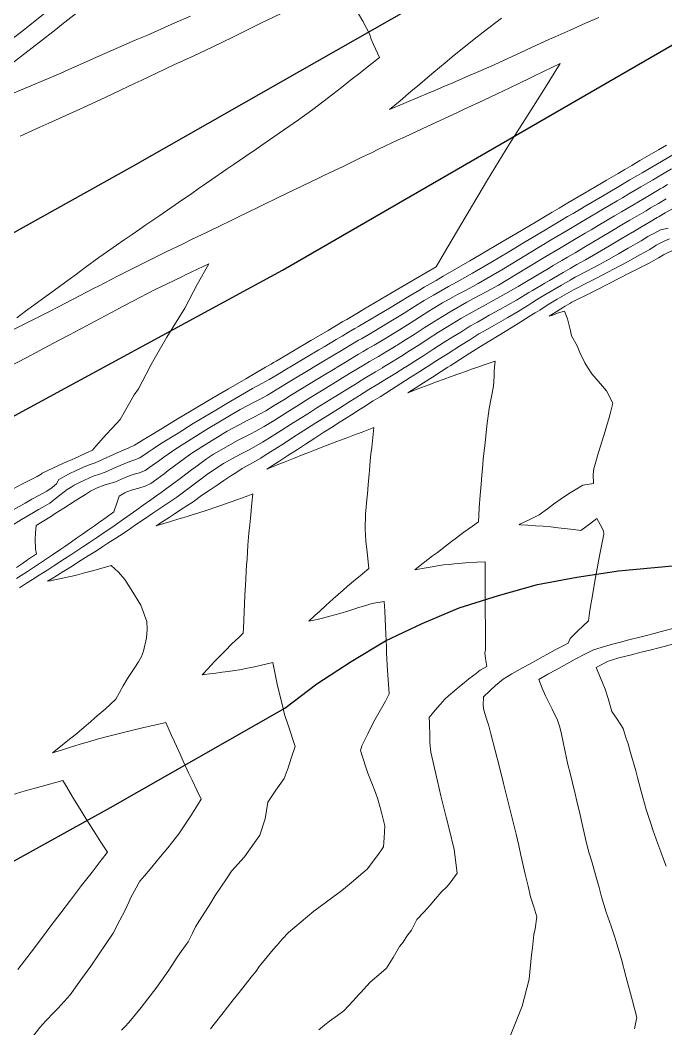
# Model space of a CAD drawing. Header units: inches. Extents: x 11351264 to 11356330, y 6702313 to 6706468.
# Drawn here: x 11354862.1 to 11355125.2, y 6704730.4 to 6705141.4 of the extents above; entities that cross this region are included whole.
import ezdxf

# ---------------------------------------------------------------- set-up
doc = ezdxf.new("R2010")
doc.units = ezdxf.units.IN
doc.header["$MEASUREMENT"] = 0
doc.layers.add('Shumate_Contours_clip1', color=7, linetype='Continuous', lineweight=0)
doc.layers.add('Shumate_Streets_clip1', color=7, linetype='Continuous')

msp = doc.modelspace()

# ---------------------------------------------------------------- linework, layer by layer
at = {"layer": 'Shumate_Contours_clip1'}
for points, elevation in [([(11354887.6, 6705146.35), (11354879.12, 6705139.64), (11354876.62, 6705137.68), (11354870.04, 6705132.49), (11354862.29, 6705126.54), (11354854.35, 6705120.33)], 1416), ([(11354872.37, 6705144.39), (11354867.42, 6705140.48), (11354863.43, 6705137.32), (11354858.74, 6705133.72)], 1418), ([(11355000, 6705144.03), (11355001.7, 6705141.08), (11355004.44, 6705135.9), (11355005.17, 6705133.64), (11355006.12, 6705131.48), (11355008.56, 6705126.18), (11355004.21, 6705122.78), (11355000, 6705119.49), (11354997.48, 6705117.52), (11354993, 6705114.03), (11354989.49, 6705111.29), (11354981.45, 6705105.05), (11354975.54, 6705100.88), (11354969.45, 6705096.6), (11354967.68, 6705095.37), (11354962.01, 6705091.48), (11354958.29, 6705088.93), (11354954.06, 6705086.02), (11354948.87, 6705082.45), (11354946.12, 6705080.55), (11354940.24, 6705076.5), (11354934.66, 6705072.65), (11354932.06, 6705070.86), (11354926.65, 6705067.12), (11354919.03, 6705061.86), (11354917.35, 6705060.71), (11354913.38, 6705057.98), (11354910.95, 6705056.31), (11354907.72, 6705054.1), (11354904.54, 6705051.91), (11354901.37, 6705049.7), (11354895.97, 6705045.91), (11354894.17, 6705044.65), (11354888.65, 6705040.61), (11354885.04, 6705037.97), (11354881.66, 6705035.49), (11354874.67, 6705030.38), (11354872.67, 6705028.91), (11354867.68, 6705025.26), (11354864.33, 6705022.78), (11354860.71, 6705020.13)], 1418), ([(11354862.08, 6705094.1), (11354870.11, 6705097.82), (11354873.79, 6705099.42), (11354885, 6705104.46), (11354889.66, 6705106.64), (11354897.02, 6705110.09), (11354909.03, 6705115.76), (11354911.39, 6705116.91), (11354921.02, 6705121.46), (11354924.78, 6705123.29), (11354932.57, 6705126.81), (11354937.85, 6705129.2), (11354944.3, 6705132.39), (11354949.04, 6705134.67), (11354956.37, 6705138.29), (11354960.25, 6705140.17), (11354968.42, 6705144.22)], 1418), ([(11354855.79, 6705110.19), (11354867.13, 6705114.94), (11354871.62, 6705116.85), (11354878.44, 6705119.74), (11354880.42, 6705120.64), (11354890.56, 6705125.14), (11354894.51, 6705126.94), (11354902.24, 6705130.26), (11354909.05, 6705133.25), (11354913.69, 6705135.25), (11354925.12, 6705140.29), (11354931.55, 6705143.14)], 1416), ([(11355058.2, 6705142.29), (11355050.76, 6705136.5), (11355047.15, 6705133.65), (11355042.91, 6705130.33), (11355039.02, 6705127.13), (11355035.37, 6705124.11), (11355030.73, 6705120.25), (11355026.12, 6705116.36), (11355023.97, 6705114.55), (11355021.52, 6705112.47), (11355016.93, 6705108.58), (11355012.69, 6705104.99), (11355018.52, 6705107.46), (11355024.84, 6705110.13), (11355027.44, 6705111.24), (11355031.15, 6705112.82), (11355035.05, 6705114.49), (11355037.45, 6705115.51), (11355044.52, 6705118.56), (11355049.91, 6705120.89), (11355055.29, 6705123.23), (11355057.37, 6705124.2), (11355065.83, 6705128.12), (11355070.73, 6705130.44), (11355074.03, 6705131.91), (11355077.88, 6705133.65), (11355080.17, 6705134.67), (11355086.31, 6705137.43), (11355092.47, 6705140.16), (11355097.97, 6705142.58)], 1416), ([(11354856.59, 6705013.88), (11354862.43, 6705016.84), (11354865.33, 6705018.33), (11354870.06, 6705020.73), (11354874.05, 6705022.77), (11354877.69, 6705024.62), (11354883.43, 6705027.62), (11354886.26, 6705029.07), (11354892.27, 6705032.15), (11354894.05, 6705033.07), (11354901.85, 6705037.06), (11354907.24, 6705039.82), (11354909.64, 6705041.05), (11354916.52, 6705044.45), (11354921.95, 6705047.12), (11354928.22, 6705050.21), (11354931.97, 6705052.01), (11354938.54, 6705055.18), (11354944.44, 6705058.03), (11354947.3, 6705059.42), (11354951.85, 6705061.64), (11354953.96, 6705062.68), (11354960.63, 6705065.93), (11354967.29, 6705069.17), (11354973.82, 6705072.34), (11354983.75, 6705077.1), (11354986.09, 6705078.22), (11354993.68, 6705081.85), (11354998.11, 6705083.96), (11355000, 6705084.88), (11355001.67, 6705085.69), (11355005.3, 6705087.43), (11355008.1, 6705088.8), (11355016.22, 6705092.62), (11355018.74, 6705093.8), (11355028.26, 6705098.25), (11355040, 6705103.74), (11355043.06, 6705105.2), (11355047.48, 6705107.18), (11355050.78, 6705108.66), (11355056.81, 6705111.57), (11355061.38, 6705113.74), (11355069.81, 6705117.81), (11355071.99, 6705118.85), (11355082.14, 6705123.77), (11355075.55, 6705113.08), (11355068.72, 6705102.3), (11355061.5, 6705091.01), (11355055.57, 6705081.22), (11355052.6, 6705076.31), (11355044.65, 6705063.01), (11355043.43, 6705060.99), (11355034.97, 6705046.69), (11355031.58, 6705040.9), (11355023.28, 6705036.03), (11355022.96, 6705035.85), (11355022.84, 6705035.78), (11355022.58, 6705035.62), (11355016.08, 6705031.8), (11355009.12, 6705027.7), (11355002.16, 6705023.6), (11355000, 6705022.33), (11354995.2, 6705019.5), (11354994.2, 6705018.92), (11354993.62, 6705018.57), (11354987.59, 6705015.02), (11354980.53, 6705010.85), (11354973.47, 6705006.68), (11354966.42, 6705002.51), (11354965.41, 6705001.9), (11354964.36, 6705001.26), (11354962.05, 6705000), (11354962.04, 6705000), (11354954.07, 6704995.31), (11354947, 6704991.19), (11354940.22, 6704987.2), (11354931.86, 6704982.21), (11354926.49, 6704979.05), (11354916.6, 6704973.03), (11354912.91, 6704970.85), (11354908.72, 6704968.17), (11354906.43, 6704967.16), (11354901.68, 6704965.09), (11354897.17, 6704963.09), (11354892.69, 6704961.06), (11354890.27, 6704960.17), (11354887.99, 6704959.22), (11354885.24, 6704958.05), (11354881.87, 6704956.4), (11354877.93, 6704954.2), (11354876.87, 6704952.43), (11354875.16, 6704951), (11354872.97, 6704949.48), (11354869.75, 6704947.73), (11354866.94, 6704946.18), (11354864.15, 6704944.63), (11354859.27, 6704941.83)], 1418), ([(11355125.44, 6705090.5), (11355122.3, 6705088.65), (11355118.43, 6705086.38), (11355114.69, 6705084.19), (11355111.41, 6705082.26), (11355108.48, 6705080.54), (11355105.81, 6705078.98), (11355101.06, 6705076.19), (11355098.96, 6705074.96), (11355092.12, 6705070.94), (11355085.28, 6705066.93), (11355081.73, 6705064.83), (11355078.96, 6705063.18), (11355072.36, 6705059.31), (11355064.11, 6705054.39), (11355058.89, 6705051.33), (11355049.28, 6705045.65), (11355045.37, 6705043.35), (11355034.51, 6705037.06), (11355031.67, 6705035.39), (11355026.73, 6705032.64), (11355024.79, 6705031.47), (11355020.64, 6705028.92), (11355013.25, 6705024.48), (11355007.33, 6705020.95), (11355000.39, 6705016.84), (11355000, 6705016.62), (11354998.51, 6705015.75), (11354995.88, 6705014.23), (11354993.32, 6705012.68), (11354990.89, 6705011.25), (11354986.05, 6705008.36), (11354983.85, 6705007.06), (11354978.78, 6705004.03), (11354976.81, 6705002.87), (11354972.02, 6705000), (11354971.51, 6704999.69), (11354969.77, 6704998.67), (11354966.79, 6704996.85), (11354963.66, 6704994.96), (11354960.62, 6704993.3), (11354956.86, 6704991.31), (11354946.39, 6704985.2), (11354941.83, 6704982.51), (11354932.67, 6704977.05), (11354926.47, 6704973.17), (11354919.27, 6704968.79), (11354916.38, 6704966.77), (11354914.3, 6704965.44), (11354910.89, 6704963.1), (11354908.46, 6704962.11), (11354906.15, 6704961.33), (11354901.24, 6704959.25), (11354896.76, 6704957.22), (11354894.41, 6704956.45), (11354891.88, 6704955.58), (11354888.3, 6704954.01), (11354886.33, 6704953.04), (11354884.14, 6704951.89), (11354882.91, 6704951.12), (11354881.31, 6704950.1), (11354877.12, 6704946.87), (11354874.2, 6704944.66), (11354872.25, 6704943.54), (11354869.54, 6704941.96), (11354867.55, 6704940.76), (11354865.3, 6704939.44), (11354862.72, 6704937.89), (11354857.88, 6704935.01)], 1416), ([(11355131.08, 6705088.39), (11355123.45, 6705083.88), (11355115.62, 6705079.28), (11355113.69, 6705078.14), (11355110.6, 6705076.33), (11355105.44, 6705073.31), (11355099.39, 6705069.75), (11355092.56, 6705065.73), (11355090.17, 6705064.32), (11355087.43, 6705062.7), (11355085.17, 6705061.36), (11355083.37, 6705060.3), (11355077.97, 6705057.08), (11355076.15, 6705055.98), (11355067.25, 6705050.69), (11355061.24, 6705047.04), (11355053.89, 6705042.7), (11355046.43, 6705038.35), (11355040.2, 6705034.74), (11355036.6, 6705032.83), (11355030.5, 6705029.42), (11355026.74, 6705027.15), (11355022.88, 6705024.75), (11355018.66, 6705022.08), (11355012.47, 6705018.31), (11355005.57, 6705014.18), (11355001.15, 6705011.63), (11355000, 6705010.96), (11354997.57, 6705009.54), (11354993.01, 6705006.78), (11354985.74, 6705002.42), (11354981.69, 6705000), (11354980.13, 6704999.06), (11354973.12, 6704994.85), (11354968.17, 6704991.81), (11354962.97, 6704988.62), (11354960.18, 6704987.14), (11354957.51, 6704985.69), (11354951.76, 6704982.75), (11354938.77, 6704975.07), (11354936.57, 6704973.7), (11354925.53, 6704966.76), (11354920.73, 6704963.36), (11354918.53, 6704961.74), (11354915.94, 6704959.95), (11354913.12, 6704957.89), (11354910.69, 6704956.89), (11354908.65, 6704956.35), (11354905.86, 6704955.43), (11354900.95, 6704953.27), (11354898.71, 6704952.55), (11354896.42, 6704951.89), (11354893.54, 6704950.83), (11354890.74, 6704949.44), (11354888.72, 6704948.17), (11354886.78, 6704946.94), (11354884.52, 6704945.49), (11354882.25, 6704944.05), (11354879.98, 6704942.6), (11354876.38, 6704940.32), (11354875.47, 6704939.68), (11354874.86, 6704939.31), (11354871.03, 6704936.97), (11354868.62, 6704935.5), (11354868.36, 6704932.51), (11354868.24, 6704929.76), (11354868.32, 6704925.84), (11354868.73, 6704923.98), (11354865.1, 6704921.47), (11354863.04, 6704920.05), (11354860.58, 6704918.36)], 1414), ([(11355127.54, 6705080.84), (11355124.58, 6705079.09), (11355119.82, 6705076.29), (11355117.88, 6705075.15), (11355115.01, 6705073.46), (11355112.72, 6705072.12), (11355110.2, 6705070.64), (11355107.55, 6705069.08), (11355105.39, 6705067.82), (11355102.39, 6705066.05), (11355099.83, 6705064.54), (11355097.17, 6705062.97), (11355092.44, 6705060.17), (11355089.06, 6705058.16), (11355085, 6705055.76), (11355079.15, 6705052.27), (11355073.33, 6705048.77), (11355062.25, 6705042.06), (11355058.39, 6705039.73), (11355048.7, 6705034.09), (11355046.57, 6705032.94), (11355043.29, 6705031.18), (11355040.36, 6705029.62), (11355038.5, 6705028.59), (11355034.24, 6705026.23), (11355030.44, 6705023.92), (11355028.69, 6705022.84), (11355024.84, 6705020.4), (11355021, 6705017.95), (11355016.67, 6705015.2), (11355010.68, 6705011.56), (11355006.41, 6705009.04), (11355003.7, 6705007.47), (11355001.91, 6705006.41), (11355000, 6705005.3), (11354999.25, 6705004.86), (11354995.35, 6705002.48), (11354992.7, 6705000.86), (11354991.26, 6705000), (11354990.44, 6704999.51), (11354985.43, 6704996.47), (11354983.44, 6704995.28), (11354976.45, 6704991.03), (11354972.64, 6704988.68), (11354969.55, 6704986.75), (11354965.64, 6704984.34), (11354962.26, 6704982.25), (11354960.18, 6704981.15), (11354956.81, 6704979.33), (11354954.96, 6704978.39), (11354951.36, 6704976.53), (11354946.53, 6704973.98), (11354936.12, 6704967.5), (11354931.74, 6704964.75), (11354927.07, 6704961.3), (11354922.42, 6704957.85), (11354920.75, 6704956.58), (11354917.77, 6704954.4), (11354915.39, 6704952.58), (11354913.02, 6704951.46), (11354910.49, 6704950.7), (11354907.94, 6704950), (11354905.56, 6704949.16), (11354905.38, 6704949.09), (11354904.77, 6704948.87), (11354902.53, 6704947.44), (11354901.69, 6704945.05), (11354900.34, 6704941.06), (11354897.17, 6704938.77), (11354894.8, 6704937.07), (11354894.03, 6704936.54), (11354892.39, 6704935.36), (11354889.99, 6704933.66), (11354887.58, 6704931.96), (11354885.15, 6704930.27), (11354883.1, 6704928.89), (11354880.37, 6704927), (11354878.64, 6704925.81), (11354875.27, 6704923.51), (11354871.98, 6704921.34), (11354869.22, 6704919.49), (11354865.18, 6704916.78), (11354862.58, 6704915.09), (11354860.69, 6704913.88)], 1412), ([(11355125.93, 6705074.43), (11355124.02, 6705073.3), (11355122.97, 6705072.68), (11355121.87, 6705072.03), (11355116.41, 6705068.82), (11355111.76, 6705066.09), (11355107.11, 6705063.35), (11355104.37, 6705061.73), (11355097.7, 6705057.79), (11355094.75, 6705056.04), (11355092.33, 6705054.6), (11355088.68, 6705052.44), (11355086.64, 6705051.22), (11355081.23, 6705048), (11355076.35, 6705045.08), (11355070.53, 6705041.59), (11355068.46, 6705040.34), (11355057.05, 6705033.45), (11355050.28, 6705029.78), (11355046.88, 6705027.95), (11355044.08, 6705026.45), (11355037.97, 6705023.04), (11355034.19, 6705020.71), (11355030.64, 6705018.53), (11355026.8, 6705016.08), (11355023.03, 6705013.63), (11355019.12, 6705011.15), (11355015.77, 6705009.04), (11355015.26, 6705008.72), (11355014.69, 6705008.37), (11355011.65, 6705006.54), (11355008.08, 6705004.4), (11355004.5, 6705002.31), (11355000.93, 6705000.19), (11355000.61, 6705000), (11355000, 6704999.62), (11354996.39, 6704997.4), (11354992.4, 6704994.93), (11354986.74, 6704991.5), (11354979.77, 6704987.23), (11354974.84, 6704984.14), (11354970.93, 6704981.7), (11354965.58, 6704978.35), (11354961.56, 6704975.84), (11354958.11, 6704973.96), (11354956.1, 6704972.87), (11354950.65, 6704970.09), (11354945.19, 6704967.05), (11354940.89, 6704964.52), (11354938.01, 6704962.72), (11354933.65, 6704959.43), (11354931.94, 6704958.13), (11354927.81, 6704955.04), (11354924.24, 6704952.37), (11354921.73, 6704950.51), (11354919.63, 6704948.94), (11354917.8, 6704947.67), (11354915.38, 6704946), (11354912.31, 6704943.8), (11354909.65, 6704941.9), (11354906.97, 6704939.99), (11354904.28, 6704938.09), (11354900.41, 6704935.34), (11354897.89, 6704933.64), (11354895.97, 6704932.36), (11354893.24, 6704930.5), (11354890.43, 6704928.59), (11354887.63, 6704926.75), (11354884.75, 6704924.87), (11354882.76, 6704923.54), (11354880.25, 6704921.87), (11354876.27, 6704919.33), (11354873.36, 6704917.47), (11354869.86, 6704915.19), (11354867.21, 6704913.51), (11354864.75, 6704911.97), (11354861.82, 6704910.13)], 1410), ([(11355125.3, 6705068.58), (11355122.19, 6705066.75), (11355119.04, 6705064.89), (11355117.2, 6705063.8), (11355114.39, 6705062.15), (11355110.62, 6705059.92), (11355108, 6705058.37), (11355102.77, 6705055.28), (11355098.45, 6705052.72), (11355092.44, 6705049.16), (11355088.27, 6705046.68), (11355085.16, 6705044.84), (11355082.86, 6705043.47), (11355079.36, 6705041.4), (11355077.46, 6705040.26), (11355072.05, 6705037.05), (11355067.78, 6705034.53), (11355064.99, 6705032.85), (11355060.07, 6705030.04), (11355053.96, 6705026.63), (11355052, 6705025.55), (11355047.78, 6705023.29), (11355045.12, 6705021.8), (11355041.69, 6705019.87), (11355036.46, 6705016.62), (11355032.59, 6705014.22), (11355028.39, 6705011.52), (11355024.92, 6705009.27), (11355021.24, 6705006.89), (11355017.22, 6705004.38), (11355012.72, 6705001.59), (11355010.07, 6705000), (11355009.74, 6704999.8), (11355006.94, 6704998.13), (11355002.6, 6704995.54), (11355000, 6704993.92), (11354998.71, 6704993.12), (11354996.09, 6704991.47), (11354992.09, 6704988.98), (11354990.03, 6704987.73), (11354984.81, 6704984.5), (11354983.08, 6704983.45), (11354979.3, 6704981.06), (11354976.21, 6704979.1), (11354972.32, 6704976.64), (11354968.42, 6704974.18), (11354964.87, 6704971.95), (11354960.85, 6704969.41), (11354955.38, 6704966.36), (11354952.71, 6704964.91), (11354949.92, 6704963.44), (11354945.03, 6704960.73), (11354941.91, 6704958.68), (11354938.06, 6704956.13), (11354935.23, 6704953.95), (11354931.95, 6704951.46), (11354926.03, 6704947.09), (11354923.14, 6704945.14), (11354920.32, 6704943.24), (11354916.22, 6704940.5), (11354913.02, 6704938.37), (11354909.18, 6704935.71), (11354906.11, 6704933.59), (11354902.67, 6704931.34), (11354900.75, 6704930.1), (11354897.87, 6704928.24), (11354895.81, 6704926.88), (11354893.19, 6704925.21), (11354890.56, 6704923.54), (11354886.37, 6704920.9), (11354885.3, 6704920.21), (11354882.64, 6704918.54), (11354879.97, 6704916.88), (11354877.29, 6704915.22), (11354874.72, 6704913.64), (11354874.6, 6704913.57), (11354873.29, 6704912.76), (11354874.5, 6704912.98), (11354875.55, 6704913.21), (11354880.11, 6704914.17), (11354884.5, 6704915.16), (11354888.37, 6704916.17), (11354892.15, 6704917.19), (11354894.47, 6704917.81), (11354896.95, 6704918.54), (11354899.25, 6704919.23), (11354902.17, 6704916.49), (11354904.84, 6704913.42), (11354907.99, 6704908.34), (11354911.26, 6704903.01), (11354913.78, 6704896.4), (11354913.83, 6704893.07), (11354913.55, 6704889.66), (11354912.42, 6704884.23), (11354911.51, 6704882.05), (11354910.37, 6704879.94), (11354908.8, 6704877.62), (11354907.22, 6704875.17), (11354905.9, 6704873.14), (11354904.13, 6704870.11), (11354901.1, 6704864.65), (11354898.96, 6704862.68), (11354896.76, 6704860.7), (11354894.27, 6704858.54), (11354892.59, 6704857.06), (11354890.82, 6704855.51), (11354888.25, 6704853.25), (11354886.14, 6704851.54), (11354884.51, 6704850.22), (11354881.51, 6704847.82), (11354878.51, 6704845.43), (11354875.36, 6704842.88), (11354879.32, 6704844.1), (11354883.07, 6704845.25), (11354887.57, 6704846.61), (11354890.56, 6704847.49), (11354893.56, 6704848.38), (11354897.77, 6704849.5), (11354902.03, 6704850.59), (11354905.27, 6704851.44), (11354908.56, 6704852.28), (11354914.25, 6704853.58), (11354918.12, 6704854.45), (11354921.47, 6704855.15), (11354923.85, 6704849.85), (11354925.01, 6704847.32), (11354927.29, 6704842.26), (11354928.57, 6704839.49), (11354930.75, 6704834.65), (11354932.18, 6704831.7), (11354934.24, 6704827.42), (11354935.89, 6704823.94), (11354934.44, 6704821.57), (11354931.71, 6704817.21), (11354929.81, 6704814.27), (11354926.72, 6704809.82), (11354922.24, 6704804.12), (11354919.37, 6704800.64), (11354917.56, 6704798.41), (11354915.04, 6704795.45), (11354912.74, 6704792.7), (11354910.87, 6704790.53), (11354907.25, 6704783.87), (11354906.37, 6704781.97), (11354904.76, 6704778.42), (11354902.81, 6704774.71), (11354899.96, 6704769.39), (11354897.11, 6704765.11), (11354890.87, 6704755.87), (11354886.84, 6704750.3), (11354882.47, 6704744.22), (11354877.56, 6704738.76), (11354875.97, 6704737.08), (11354872.55, 6704733.55), (11354870.19, 6704730.89), (11354867.44, 6704727.41)], 1408), ([(11355127.62, 6705064.48), (11355124.95, 6705062.9), (11355122.52, 6705061.46), (11355121.67, 6705060.96), (11355119.21, 6705059.5), (11355116.88, 6705058.12), (11355114.68, 6705056.82), (11355111.77, 6705055.1), (11355111.64, 6705055.02), (11355107.09, 6705052.32), (11355102.26, 6705049.47), (11355097.41, 6705046.62), (11355092.54, 6705043.77), (11355088.99, 6705041.86), (11355086.21, 6705040.25), (11355083.38, 6705038.61), (11355081.09, 6705037.28), (11355077.77, 6705035.35), (11355075.98, 6705034.31), (11355070.92, 6705031.33), (11355069.43, 6705030.43), (11355067.86, 6705029.49), (11355064.41, 6705027.37), (11355057.58, 6705023.54), (11355053.3, 6705021.18), (11355051.46, 6705020.14), (11355048.45, 6705018.42), (11355045.39, 6705016.7), (11355041.64, 6705014.35), (11355038.41, 6705012.33), (11355034.54, 6705009.91), (11355030.71, 6705007.44), (11355026.62, 6705004.78), (11355023, 6705002.48), (11355019.17, 6705000.08), (11355019.05, 6705000), (11355014.86, 6704997.37), (11355010.76, 6704994.81), (11355007.83, 6704993.05), (11355004.27, 6704990.88), (11355000.39, 6704988.44), (11355000, 6704988.19), (11354996.51, 6704986), (11354991.78, 6704983.01), (11354986.38, 6704979.67), (11354982.61, 6704977.27), (11354978.84, 6704974.87), (11354973.7, 6704971.58), (11354969.8, 6704969.11), (11354965.91, 6704966.63), (11354964.16, 6704965.5), (11354962.02, 6704964.14), (11354960.14, 6704962.92), (11354955.87, 6704960.48), (11354952.57, 6704958.67), (11354949.96, 6704957.01), (11354947.98, 6704955.72), (11354945.17, 6704953.85), (11354942.37, 6704951.98), (11354939.57, 6704950.09), (11354936.04, 6704947.69), (11354932.61, 6704945.19), (11354930.06, 6704943.51), (11354927.5, 6704941.83), (11354924.93, 6704940.15), (11354922.84, 6704938.8), (11354920.27, 6704937.13), (11354917.59, 6704935.4), (11354919.7, 6704935.99), (11354922.22, 6704936.72), (11354924.22, 6704937.34), (11354927.79, 6704938.42), (11354929.72, 6704939.01), (11354932.26, 6704939.8), (11354934.95, 6704940.68), (11354937.91, 6704941.67), (11354942.29, 6704943.1), (11354944.78, 6704943.95), (11354947.27, 6704944.82), (11354950.89, 6704946.09), (11354952.31, 6704946.58), (11354954.94, 6704947.59), (11354956.89, 6704948.33), (11354956.57, 6704944.54), (11354955.95, 6704938.42), (11354955.68, 6704935.76), (11354955.37, 6704932.3), (11354954.95, 6704927.48), (11354954.58, 6704921.9), (11354954.46, 6704920.45), (11354954.44, 6704920.17), (11354954.41, 6704919.74), (11354954.05, 6704913.64), (11354953.68, 6704906.99), (11354953.35, 6704900.31), (11354953.07, 6704893.58), (11354953.02, 6704891.64), (11354951.32, 6704890.01), (11354948.31, 6704887.07), (11354945.8, 6704884.59), (11354943.08, 6704881.86), (11354941.47, 6704880.16), (11354940.02, 6704878.6), (11354936.95, 6704875.27), (11354936.63, 6704874.95), (11354936.25, 6704874.6), (11354936.75, 6704874.73), (11354937.15, 6704874.79), (11354939.39, 6704875.06), (11354941.9, 6704875.36), (11354944.4, 6704875.66), (11354946.91, 6704875.98), (11354949.4, 6704876.34), (11354951.53, 6704876.67), (11354955.45, 6704877.49), (11354957.58, 6704877.93), (11354962.79, 6704879.1), (11354965.06, 6704879.64), (11354965.7, 6704876.22), (11354966.89, 6704870.82), (11354967.63, 6704867.44), (11354968.98, 6704862.15), (11354969.9, 6704858.48), (11354971.49, 6704853.73), (11354974.2, 6704845.42), (11354972.52, 6704840.67), (11354971.29, 6704836.74), (11354969.65, 6704832.44), (11354968.33, 6704830.47), (11354966.35, 6704827.57), (11354963.03, 6704822.8), (11354961.94, 6704815.88), (11354959.85, 6704809.23), (11354953.55, 6704800.44), (11354948.18, 6704794.55), (11354946.26, 6704791.43), (11354941.6, 6704784.73), (11354939.8, 6704781.67), (11354935.15, 6704774.48), (11354933.56, 6704771.91), (11354932.33, 6704769.28), (11354930.55, 6704765.85), (11354927.7, 6704761.82), (11354926.17, 6704759.59), (11354922.65, 6704754.32), (11354917.87, 6704747.31), (11354911.41, 6704739.06), (11354906.35, 6704732.91), (11354904.92, 6704731.37), (11354903.44, 6704729.78)], 1406), ([(11355126.13, 6705056.63), (11355123.12, 6705056.05), (11355120.54, 6705054.67), (11355117.89, 6705053.23), (11355115.19, 6705051.52), (11355109.88, 6705048.47), (11355105.91, 6705046.18), (11355100.94, 6705043.34), (11355097.91, 6705041.74), (11355093.1, 6705039.16), (11355088.3, 6705036.65), (11355086.24, 6705035.47), (11355082.7, 6705033.48), (11355075.97, 6705029.55), (11355072.59, 6705027.42), (11355070.69, 6705026.26), (11355068.93, 6705025.19), (11355065.01, 6705022.77), (11355060.87, 6705020.25), (11355055.12, 6705017.02), (11355051.64, 6705015.02), (11355049.09, 6705013.54), (11355045.34, 6705011.19), (11355041.6, 6705008.83), (11355036.49, 6705005.6), (11355031.96, 6705002.67), (11355028.35, 6705000.37), (11355027.77, 6705000), (11355024.96, 6704998.22), (11355021.11, 6704995.78), (11355017.26, 6704993.35), (11355013.4, 6704990.91), (11355008.78, 6704987.99), (11355005.94, 6704986.24), (11355002.07, 6704983.78), (11355000, 6704982.46), (11354998.2, 6704981.32), (11354994.33, 6704978.85), (11354991.47, 6704977.01), (11354989.67, 6704975.9), (11354985.91, 6704973.49), (11354982.15, 6704971.08), (11354978.4, 6704968.67), (11354975.08, 6704966.53), (11354971.19, 6704964.03), (11354967.48, 6704961.63), (11354962.62, 6704958.5), (11354968.24, 6704960.75), (11354970.1, 6704961.49), (11354973.48, 6704962.84), (11354977.41, 6704964.37), (11354979.96, 6704965.38), (11354982.05, 6704966.19), (11354986.57, 6704967.95), (11354991.15, 6704969.7), (11354995.61, 6704971.39), (11354999.11, 6704972.72), (11355000, 6704973.05), (11355002.13, 6704973.84), (11355006.29, 6704975.37), (11355005.83, 6704971.34), (11355005.36, 6704967.31), (11355005.06, 6704964.66), (11355004.78, 6704961.89), (11355004.41, 6704957.85), (11355004.33, 6704956.55), (11355003.91, 6704952.06), (11355003.6, 6704948.41), (11355003.35, 6704946.12), (11355002.82, 6704940.17), (11355002.65, 6704934.02), (11355003.02, 6704929.06), (11355003.54, 6704924.62), (11355004.27, 6704917.92), (11355001.57, 6704915.83), (11355000.63, 6704915.02), (11355000, 6704914.48), (11354998.8, 6704913.46), (11354995.44, 6704910.58), (11354993.71, 6704909.07), (11354989.66, 6704905.54), (11354986.67, 6704902.84), (11354984.2, 6704900.59), (11354982.22, 6704898.81), (11354979.76, 6704896.47), (11354983.16, 6704897.21), (11354985.26, 6704897.77), (11354988.27, 6704898.52), (11354992.36, 6704899.59), (11354996.02, 6704900.72), (11354998.96, 6704901.66), (11355000, 6704902.01), (11355001.59, 6704902.53), (11355004.66, 6704903.38), (11355006.2, 6704903.79), (11355010.45, 6704904.55), (11355010.67, 6704900.72), (11355011.03, 6704894.09), (11355011.35, 6704885.95), (11355011.46, 6704883.52), (11355011.84, 6704876.36), (11355012.08, 6704872.69), (11355012.54, 6704866.89), (11355010.95, 6704863.88), (11355009.35, 6704861.03), (11355006.7, 6704856.29), (11355005.2, 6704853.44), (11355003.77, 6704850.57), (11355001.41, 6704845.66), (11355000.77, 6704843.84), (11355003.01, 6704836.94), (11355003.79, 6704834.52), (11355005.45, 6704830.49), (11355006.87, 6704826.71), (11355007.87, 6704823.96), (11355009.19, 6704819.1), (11355010.7, 6704813.06), (11355010.43, 6704808.22), (11355010.16, 6704804.5), (11355009.64, 6704803.77), (11355008.12, 6704801.59), (11355003.46, 6704795.44), (11355000, 6704792.46), (11354996.95, 6704789.84), (11354993.25, 6704786.75), (11354991.55, 6704785.49), (11354981.81, 6704778.26), (11354976.64, 6704773.95), (11354971.44, 6704769.6), (11354968.95, 6704766.89), (11354966.83, 6704764.45), (11354965.27, 6704762.7), (11354962.75, 6704759.71), (11354959.5, 6704755.73), (11354958.26, 6704753.9), (11354956.26, 6704751.4), (11354953.81, 6704748.31), (11354951.36, 6704745.23), (11354948.93, 6704742.13), (11354944.29, 6704736.19), (11354941.75, 6704732.89), (11354939.73, 6704730.29)], 1404), ([(11355126.77, 6705052.37), (11355124.54, 6705051.42), (11355123.71, 6705051.02), (11355121.27, 6705049.68), (11355118.74, 6705048.03), (11355114.65, 6705045.74), (11355109.56, 6705042.9), (11355106.81, 6705041.48), (11355101.57, 6705038.72), (11355097.21, 6705036.49), (11355093.51, 6705034.55), (11355087.63, 6705031.56), (11355080.95, 6705027.8), (11355077.59, 6705025.64), (11355075.7, 6705024.45), (11355073.82, 6705023.28), (11355071.95, 6705022.11), (11355069.99, 6705020.9), (11355066.08, 6705018.47), (11355062.16, 6705016.04), (11355057.26, 6705013), (11355052.78, 6705010.4), (11355049.04, 6705008.03), (11355045.31, 6705005.66), (11355041.58, 6705003.29), (11355038.44, 6705001.29), (11355037.32, 6705000.57), (11355036.43, 6705000), (11355033.71, 6704998.27), (11355030.1, 6704995.97), (11355026.49, 6704993.67), (11355023.06, 6704991.48), (11355020.14, 6704989.62), (11355022.55, 6704990.54), (11355023.54, 6704990.91), (11355025.6, 6704991.68), (11355028.69, 6704992.84), (11355031.78, 6704993.98), (11355034.85, 6704995.12), (11355037.72, 6704996.15), (11355041.25, 6704997.4), (11355043.53, 6704998.23), (11355046.5, 6704999.28), (11355048.58, 6705000), (11355049.27, 6705000.24), (11355052.02, 6705001.18), (11355055.68, 6705002.42), (11355055.47, 6705000), (11355055.33, 6704998.36), (11355055.25, 6704996.33), (11355055.04, 6704992.22), (11355053.28, 6704983.11), (11355052.34, 6704976.08), (11355051.54, 6704969.16), (11355050.85, 6704962.53), (11355050.5, 6704958.6), (11355050.24, 6704956.02), (11355049.93, 6704952.29), (11355049.57, 6704947.88), (11355049.21, 6704942.67), (11355048.99, 6704939.63), (11355048.83, 6704937.03), (11355046.44, 6704935.27), (11355042.98, 6704932.71), (11355039.93, 6704930.42), (11355037.95, 6704928.94), (11355035.49, 6704927.09), (11355032.12, 6704924.55), (11355030.2, 6704923.07), (11355028.28, 6704921.59), (11355025.17, 6704919.17), (11355022.9, 6704917.4), (11355025.98, 6704917.96), (11355029.96, 6704918.64), (11355032.23, 6704919.02), (11355034.63, 6704919.4), (11355037, 6704919.62), (11355039.17, 6704919.82), (11355043.69, 6704920.21), (11355048.15, 6704920.54), (11355051.58, 6704920.7), (11355051.54, 6704910.35), (11355051.6, 6704900.83), (11355051.68, 6704893.81), (11355051.72, 6704889.48), (11355051.79, 6704884.86), (11355051.51, 6704883.6), (11355051.76, 6704881.31), (11355052.23, 6704878.04), (11355049.54, 6704876.5), (11355048.95, 6704876.03), (11355047.9, 6704875.2), (11355044.99, 6704872.96), (11355043.06, 6704871.43), (11355041.14, 6704869.88), (11355039.23, 6704868.31), (11355036.62, 6704866.12), (11355035.21, 6704864.66), (11355033.28, 6704862.58), (11355031.27, 6704860.29), (11355028.78, 6704857.23), (11355028.96, 6704854.89), (11355029.01, 6704849.55), (11355029.08, 6704846.91), (11355029.49, 6704843.13), (11355032.23, 6704831.3), (11355033.58, 6704825.33), (11355035.65, 6704816.63), (11355036.98, 6704811.86), (11355038.94, 6704803.48), (11355040.21, 6704793.8), (11355037.78, 6704790.46), (11355036.19, 6704788.39), (11355033.69, 6704786.08), (11355031.33, 6704783.27), (11355029.14, 6704780.7), (11355026.71, 6704778.06), (11355023.78, 6704774.91), (11355021.63, 6704770.55), (11355019.63, 6704768.17), (11355018.18, 6704765.68), (11355016.72, 6704763.88), (11355014.13, 6704759.44), (11355011.39, 6704755.07), (11355009.19, 6704753.13), (11355004.79, 6704749.34), (11355000.75, 6704744.98), (11355000, 6704744.15), (11354997.79, 6704741.71), (11354994.01, 6704737.66), (11354991.49, 6704735.85), (11354988.19, 6704733.45), (11354986.13, 6704731.83), (11354983.77, 6704729.89)], 1402), ([(11355129.03, 6705048.18), (11355124.33, 6705045.78), (11355122.29, 6705044.55), (11355118.43, 6705042.44), (11355115.69, 6705041.06), (11355110.28, 6705038.28), (11355106.11, 6705036.18), (11355102.08, 6705034.11), (11355096.53, 6705031.33), (11355093.82, 6705029.95), (11355086.97, 6705026.52), (11355086.04, 6705026.01), (11355084.23, 6705024.87), (11355082.42, 6705023.73), (11355080.6, 6705022.59), (11355078.83, 6705021.48), (11355077.66, 6705020.74), (11355078.99, 6705021.24), (11355081.43, 6705022.1), (11355083.96, 6705022.79), (11355085.15, 6705019.68), (11355085.73, 6705017.51), (11355086.35, 6705014.81), (11355086.76, 6705012.77), (11355089.08, 6705008.75), (11355090.13, 6705006.05), (11355092.17, 6705001.85), (11355093.35, 6705000), (11355095.06, 6704997.34), (11355096.9, 6704995.23), (11355098.6, 6704993.18), (11355100.99, 6704990.38), (11355103.6, 6704985.39), (11355102.56, 6704980.97), (11355102.03, 6704979), (11355101.34, 6704976.75), (11355100.54, 6704973.94), (11355099.24, 6704969.98), (11355098.45, 6704967.38), (11355097.63, 6704964.77), (11355096.37, 6704960.51), (11355095.86, 6704958.7), (11355095.65, 6704956.24), (11355095.79, 6704952.63), (11355091.46, 6704951.88), (11355088.22, 6704949.97), (11355086.23, 6704948.85), (11355084.35, 6704947.63), (11355082.21, 6704946.04), (11355079.45, 6704944.16), (11355077.01, 6704942.31), (11355073.6, 6704939.9), (11355071.72, 6704938.92), (11355069.76, 6704937.95), (11355067.77, 6704936.98), (11355065.79, 6704936.08), (11355065.43, 6704935.82), (11355065.72, 6704935.84), (11355066.12, 6704935.82), (11355068.96, 6704935.64), (11355072.08, 6704935.42), (11355075.19, 6704935.18), (11355078.3, 6704934.92), (11355081.38, 6704934.58), (11355085.11, 6704934.15), (11355087.54, 6704933.81), (11355090.63, 6704933.39), (11355094.15, 6704935.99), (11355097.15, 6704938.39), (11355098.53, 6704935.91), (11355099.8, 6704933.37), (11355099.9, 6704931.92), (11355098.22, 6704923.1), (11355096.57, 6704914.29), (11355095.03, 6704905.49), (11355094.67, 6704903.36), (11355094.08, 6704899.84), (11355093.75, 6704896.64), (11355091.32, 6704894.34), (11355089.5, 6704892.67), (11355087.72, 6704890.97), (11355086.18, 6704889.47), (11355085.4, 6704887.56), (11355082.6, 6704886.07), (11355080.19, 6704884.78), (11355077.01, 6704883.07), (11355075.01, 6704881.98), (11355073.01, 6704880.89), (11355069.62, 6704879.03), (11355067.12, 6704877.66), (11355064.58, 6704876.23), (11355062.46, 6704875.01), (11355058.89, 6704872.87), (11355057.36, 6704871.55), (11355055.85, 6704870.22), (11355053.6, 6704868.19), (11355050.89, 6704865.67), (11355050.81, 6704862.19), (11355051.05, 6704860.27), (11355052.09, 6704856.73), (11355053.13, 6704853.87), (11355053.92, 6704850.52), (11355057.41, 6704836.96), (11355059.08, 6704830.33), (11355061.67, 6704820.06), (11355064.23, 6704809.75), (11355065.26, 6704805.14), (11355066.18, 6704801.14), (11355067.95, 6704793.43), (11355069.1, 6704788.45), (11355070.14, 6704784.2), (11355071.41, 6704780.1), (11355072.67, 6704776.01), (11355071.93, 6704771.11), (11355071.5, 6704768.85), (11355070.88, 6704763.37), (11355070.52, 6704760.47), (11355069.49, 6704750.6), (11355066.74, 6704739.53), (11355061.2, 6704726.05)], 1400), ([(11354857.18, 6705000), (11354864.8, 6705004.01), (11354873.7, 6705008.71), (11354875.94, 6705009.9), (11354881.63, 6705012.87), (11354884.83, 6705014.57), (11354890.63, 6705017.64), (11354894.5, 6705019.69), (11354899.63, 6705022.41), (11354904.15, 6705024.82), (11354908.62, 6705027.2), (11354913.78, 6705029.94), (11354917.11, 6705031.64), (11354919.46, 6705032.81), (11354927.72, 6705036.75), (11354929.75, 6705037.73), (11354938.95, 6705042.12), (11354934.27, 6705033.69), (11354929.26, 6705024.13), (11354921.92, 6705012.26), (11354917.31, 6705004.22), (11354915, 6705000.15), (11354914.92, 6705000), (11354910.38, 6704991.23), (11354908.61, 6704988.7), (11354906.87, 6704985.67), (11354902.9, 6704978.72), (11354901.36, 6704977.02), (11354899.45, 6704975.09), (11354897.18, 6704972.52), (11354893.01, 6704967.85), (11354891.63, 6704966.23), (11354888.65, 6704964.87), (11354888.63, 6704964.86), (11354888.58, 6704964.84), (11354884.25, 6704962.86), (11354879.82, 6704960.84), (11354875.42, 6704958.81), (11354871.05, 6704956.76), (11354870.73, 6704956.38), (11354868.99, 6704955.43), (11354863.13, 6704952.47), (11354859.03, 6704950.35)], 1420), ([(11355128.11, 6704893.5), (11355122.85, 6704892.11), (11355120.49, 6704891.49), (11355117.31, 6704890.66), (11355114.64, 6704890), (11355110.15, 6704888.84), (11355106.82, 6704887.96), (11355103.5, 6704887.06), (11355100.17, 6704886.12), (11355095.7, 6704884.81), (11355091.93, 6704882.91), (11355088.25, 6704881), (11355086.09, 6704879.81), (11355082.74, 6704877.93), (11355080.55, 6704876.72), (11355077.2, 6704874.84), (11355073.49, 6704872.71), (11355074.9, 6704869.23), (11355076.17, 6704866.13), (11355078.97, 6704860.65), (11355081.09, 6704856.22), (11355081.98, 6704853.3), (11355082.73, 6704850.41), (11355083.5, 6704846.56), (11355083.93, 6704844.57), (11355084.87, 6704839.96), (11355085.48, 6704837.57), (11355086.09, 6704835.09), (11355088.32, 6704826.09), (11355089.01, 6704823.15), (11355090.32, 6704817.55), (11355091.02, 6704814.4), (11355092.5, 6704807.83), (11355093.78, 6704802.8), (11355094.47, 6704800.27), (11355095.18, 6704797.97), (11355096.78, 6704792.22), (11355098.05, 6704787.91), (11355099.04, 6704784.14), (11355100.88, 6704777.85), (11355102.89, 6704772.25), (11355104.41, 6704767.66), (11355105.23, 6704764.94), (11355106.97, 6704759.11), (11355109.06, 6704751.29), (11355111.61, 6704741.75), (11355113.39, 6704734.97), (11355113.09, 6704733.74), (11355112.48, 6704730.33)], 1398), ([(11355129.38, 6704887.47), (11355124.51, 6704886.19), (11355122.44, 6704885.65), (11355119.25, 6704884.83), (11355115.16, 6704883.81), (11355111.17, 6704882.83), (11355106.1, 6704881.58), (11355103.48, 6704880.78), (11355101.78, 6704880.25), (11355098.91, 6704878.71), (11355096.82, 6704877.59), (11355099.34, 6704871.77), (11355100.5, 6704868.74), (11355101.79, 6704865.01), (11355103.17, 6704859.73), (11355105.33, 6704856.61), (11355107.86, 6704852.8), (11355109.13, 6704848.66), (11355109.82, 6704846.54), (11355110.69, 6704843.36), (11355112.94, 6704835.53), (11355113.66, 6704832.74), (11355115.03, 6704827.61), (11355115.91, 6704824.57), (11355117.23, 6704819.76), (11355119.5, 6704812.81), (11355119.71, 6704812.15), (11355119.81, 6704811.96), (11355119.97, 6704811.44), (11355121.97, 6704805.8), (11355123.54, 6704801.42), (11355124.27, 6704799.44), (11355125.4, 6704796.64)], 1396), ([(11354858.81, 6704825.73), (11354864.23, 6704827.3), (11354868.2, 6704828.47), (11354873.13, 6704829.86), (11354877.06, 6704830.94), (11354879.49, 6704831.61), (11354880.55, 6704829.79), (11354883.92, 6704824.25), (11354887, 6704819.16), (11354888.17, 6704817.23), (11354893, 6704809.64), (11354894.99, 6704806.49), (11354897.65, 6704802.38), (11354895.2, 6704799.15), (11354891.43, 6704794.27), (11354887.11, 6704788.75), (11354882.61, 6704782.76), (11354878.71, 6704777.6), (11354874.69, 6704772.28), (11354870.41, 6704766.64), (11354866.66, 6704761.66), (11354865.29, 6704759.85), (11354861.21, 6704754.47)], 1410)]:
    msp.add_lwpolyline(points, dxfattribs=dict(at, elevation=elevation))
at = {"layer": 'Shumate_Streets_clip1', "color": 2}
for points in [[(11354615, 6704918.5), (11354908, 6705082), (11355277, 6705292), (11355327, 6705320), (11355330.13, 6705321.76)], [(11354654, 6704864), (11354661, 6704868), (11354825, 6704961.5), (11354969, 6705039.5), (11355135, 6705135.5), (11355136.44, 6705136.33)]]:
    msp.add_lwpolyline(points, dxfattribs=at)
at = {"layer": 'Shumate_Streets_clip1', "color": 5}
msp.add_lwpolyline([(11354822, 6704778), (11354899, 6704820.5), (11354970, 6704861), (11354983, 6704871), (11354997, 6704880), (11355011, 6704888.5), (11355026, 6704895.5), (11355041, 6704902), (11355057, 6704907), (11355073, 6704911.5), (11355089, 6704914.5), (11355106, 6704917), (11355128, 6704919)], dxfattribs=at)

doc.saveas('drawing.dxf')
